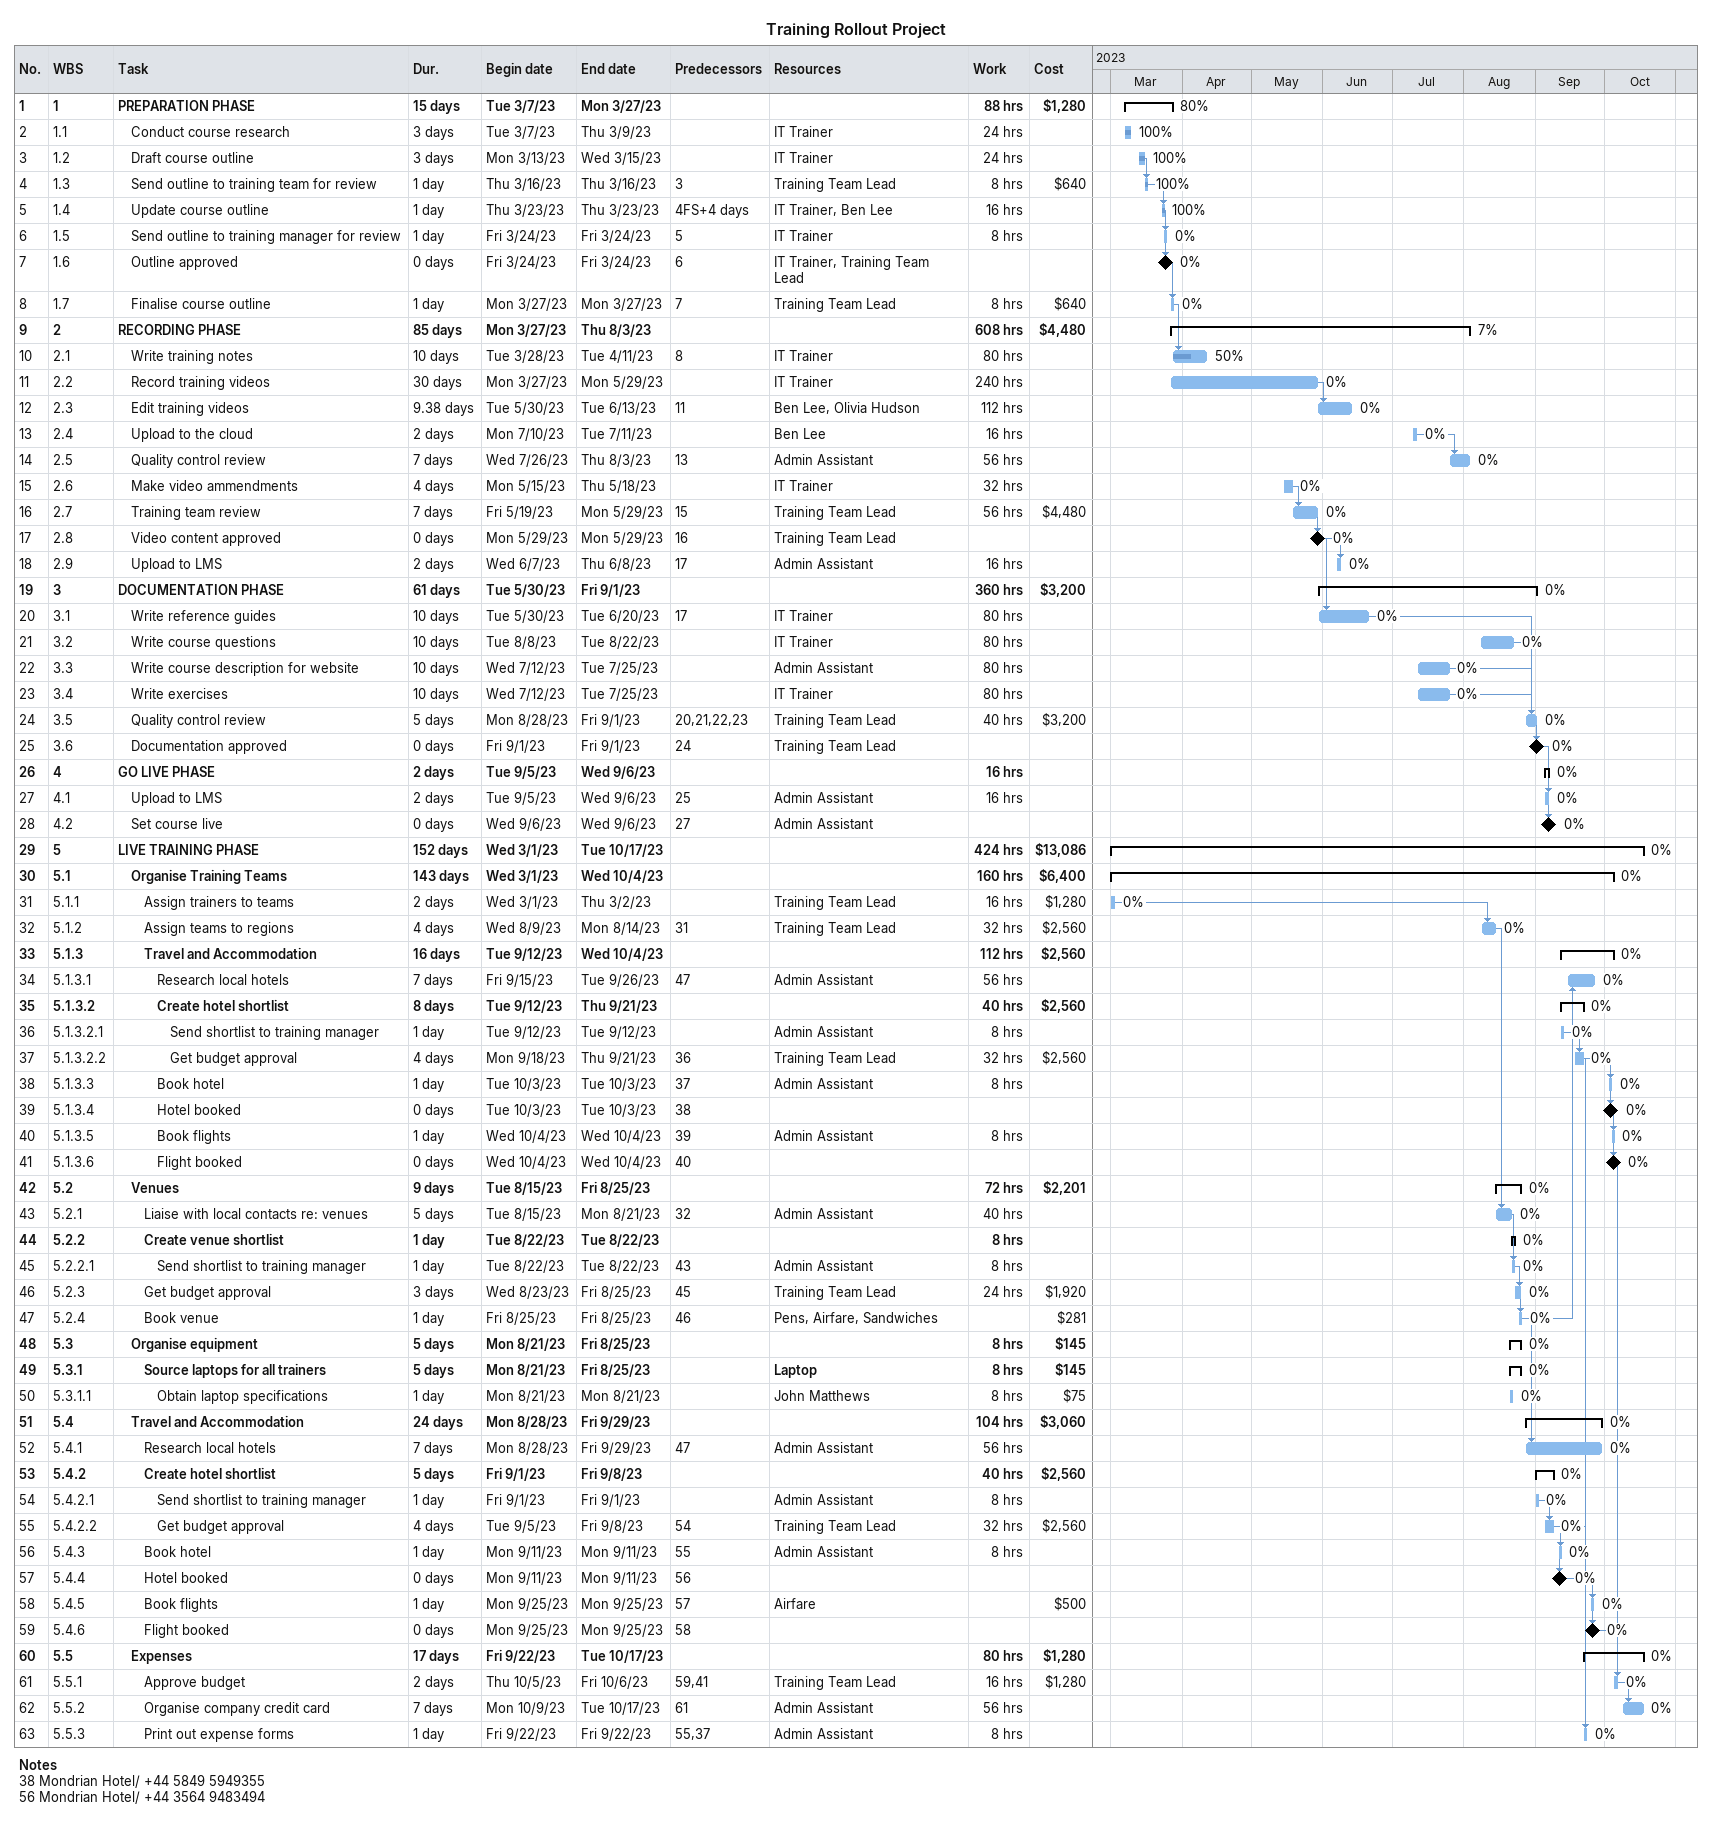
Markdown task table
Training Rollout Project

| ID | WBS | Task | Duration | Start | Finish | Predecessors | Resources | % complete | Work (h) | Cost ($) |
|---|---|---|---|---|---|---|---|---|---|---|
| 1 | 1 | **PREPARATION PHASE** | 15d | 2023-03-07 | 2023-03-27 |  |  | 80 | 88 | 1280 |
| 2 | 1.1 | Conduct course research | 3d | 2023-03-07 | 2023-03-09 |  | IT Trainer | 100 | 24 |  |
| 3 | 1.2 | Draft course outline | 3d | 2023-03-13 | 2023-03-15 |  | IT Trainer | 100 | 24 |  |
| 4 | 1.3 | Send outline to training team for review | 1d | 2023-03-16 | 2023-03-16 | 3 | Training Team Lead | 100 | 8 | 640 |
| 5 | 1.4 | Update course outline | 1d | 2023-03-23 | 2023-03-23 | 4FS+4d | IT Trainer, Ben Lee | 100 | 16 |  |
| 6 | 1.5 | Send outline to training manager for review | 1d | 2023-03-24 | 2023-03-24 | 5 | IT Trainer | 0 | 8 |  |
| 7 | 1.6 | Outline approved | 0d | 2023-03-24 | 2023-03-24 | 6 | IT Trainer, Training Team Lead | 0 |  |  |
| 8 | 1.7 | Finalise course outline | 1d | 2023-03-27 | 2023-03-27 | 7 | Training Team Lead | 0 | 8 | 640 |
| 9 | 2 | **RECORDING PHASE** | 85d | 2023-03-27 | 2023-08-03 |  |  | 7 | 608 | 4480 |
| 10 | 2.1 | Write training notes | 10d | 2023-03-28 | 2023-04-11 | 8 | IT Trainer | 50 | 80 |  |
| 11 | 2.2 | Record training videos | 30d | 2023-03-27 | 2023-05-29 |  | IT Trainer | 0 | 240 |  |
| 12 | 2.3 | Edit training videos | 9.38d | 2023-05-30 | 2023-06-13 | 11 | Ben Lee, Olivia Hudson | 0 | 112 |  |
| 13 | 2.4 | Upload to the cloud | 2d | 2023-07-10 | 2023-07-11 |  | Ben Lee | 0 | 16 |  |
| 14 | 2.5 | Quality control review | 7d | 2023-07-26 | 2023-08-03 | 13 | Admin Assistant | 0 | 56 |  |
| 15 | 2.6 | Make video ammendments | 4d | 2023-05-15 | 2023-05-18 |  | IT Trainer | 0 | 32 |  |
| 16 | 2.7 | Training team review | 7d | 2023-05-19 | 2023-05-29 | 15 | Training Team Lead | 0 | 56 | 4480 |
| 17 | 2.8 | Video content approved | 0d | 2023-05-29 | 2023-05-29 | 16 | Training Team Lead | 0 |  |  |
| 18 | 2.9 | Upload to LMS | 2d | 2023-06-07 | 2023-06-08 | 17 | Admin Assistant | 0 | 16 |  |
| 19 | 3 | **DOCUMENTATION PHASE** | 61d | 2023-05-30 | 2023-09-01 |  |  | 0 | 360 | 3200 |
| 20 | 3.1 | Write reference guides | 10d | 2023-05-30 | 2023-06-20 | 17 | IT Trainer | 0 | 80 |  |
| 21 | 3.2 | Write course questions | 10d | 2023-08-08 | 2023-08-22 |  | IT Trainer | 0 | 80 |  |
| 22 | 3.3 | Write course description for website | 10d | 2023-07-12 | 2023-07-25 |  | Admin Assistant | 0 | 80 |  |
| 23 | 3.4 | Write exercises | 10d | 2023-07-12 | 2023-07-25 |  | IT Trainer | 0 | 80 |  |
| 24 | 3.5 | Quality control review | 5d | 2023-08-28 | 2023-09-01 | 20, 21, 22, 23 | Training Team Lead | 0 | 40 | 3200 |
| 25 | 3.6 | Documentation approved | 0d | 2023-09-01 | 2023-09-01 | 24 | Training Team Lead | 0 |  |  |
| 26 | 4 | **GO LIVE PHASE** | 2d | 2023-09-05 | 2023-09-06 |  |  | 0 | 16 |  |
| 27 | 4.1 | Upload to LMS | 2d | 2023-09-05 | 2023-09-06 | 25 | Admin Assistant | 0 | 16 |  |
| 28 | 4.2 | Set course live | 0d | 2023-09-06 | 2023-09-06 | 27 | Admin Assistant | 0 |  |  |
| 29 | 5 | **LIVE TRAINING PHASE** | 152d | 2023-03-01 | 2023-10-17 |  |  | 0 | 424 | 13086 |
| 30 | 5.1 | **Organise Training Teams** | 143d | 2023-03-01 | 2023-10-04 |  |  | 0 | 160 | 6400 |
| 31 | 5.1.1 | Assign trainers to teams | 2d | 2023-03-01 | 2023-03-02 |  | Training Team Lead | 0 | 16 | 1280 |
| 32 | 5.1.2 | Assign teams to regions | 4d | 2023-08-09 | 2023-08-14 | 31 | Training Team Lead | 0 | 32 | 2560 |
| 33 | 5.1.3 | **Travel and Accommodation** | 16d | 2023-09-12 | 2023-10-04 |  |  | 0 | 112 | 2560 |
| 34 | 5.1.3.1 | Research local hotels | 7d | 2023-09-15 | 2023-09-26 | 47 | Admin Assistant | 0 | 56 |  |
| 35 | 5.1.3.2 | **Create hotel shortlist** | 8d | 2023-09-12 | 2023-09-21 |  |  | 0 | 40 | 2560 |
| 36 | 5.1.3.2.1 | Send shortlist to training manager | 1d | 2023-09-12 | 2023-09-12 |  | Admin Assistant | 0 | 8 |  |
| 37 | 5.1.3.2.2 | Get budget approval | 4d | 2023-09-18 | 2023-09-21 | 36 | Training Team Lead | 0 | 32 | 2560 |
| 38 | 5.1.3.3 | Book hotel | 1d | 2023-10-03 | 2023-10-03 | 37 | Admin Assistant | 0 | 8 |  |
| 39 | 5.1.3.4 | Hotel booked | 0d | 2023-10-03 | 2023-10-03 | 38 |  | 0 |  |  |
| 40 | 5.1.3.5 | Book flights | 1d | 2023-10-04 | 2023-10-04 | 39 | Admin Assistant | 0 | 8 |  |
| 41 | 5.1.3.6 | Flight booked | 0d | 2023-10-04 | 2023-10-04 | 40 |  | 0 |  |  |
| 42 | 5.2 | **Venues** | 9d | 2023-08-15 | 2023-08-25 |  |  | 0 | 72 | 2201 |
| 43 | 5.2.1 | Liaise with local contacts re: venues | 5d | 2023-08-15 | 2023-08-21 | 32 | Admin Assistant | 0 | 40 |  |
| 44 | 5.2.2 | **Create venue shortlist** | 1d | 2023-08-22 | 2023-08-22 |  |  | 0 | 8 |  |
| 45 | 5.2.2.1 | Send shortlist to training manager | 1d | 2023-08-22 | 2023-08-22 | 43 | Admin Assistant | 0 | 8 |  |
| 46 | 5.2.3 | Get budget approval | 3d | 2023-08-23 | 2023-08-25 | 45 | Training Team Lead | 0 | 24 | 1920 |
| 47 | 5.2.4 | Book venue | 1d | 2023-08-25 | 2023-08-25 | 46 | Pens, Airfare, Sandwiches | 0 |  | 281 |
| 48 | 5.3 | **Organise equipment** | 5d | 2023-08-21 | 2023-08-25 |  |  | 0 | 8 | 145 |
| 49 | 5.3.1 | **Source laptops for all trainers** | 5d | 2023-08-21 | 2023-08-25 |  | Laptop | 0 | 8 | 145 |
| 50 | 5.3.1.1 | Obtain laptop specifications | 1d | 2023-08-21 | 2023-08-21 |  | John Matthews | 0 | 8 | 75 |
| 51 | 5.4 | **Travel and Accommodation** | 24d | 2023-08-28 | 2023-09-29 |  |  | 0 | 104 | 3060 |
| 52 | 5.4.1 | Research local hotels | 7d | 2023-08-28 | 2023-09-29 | 47 | Admin Assistant | 0 | 56 |  |
| 53 | 5.4.2 | **Create hotel shortlist** | 5d | 2023-09-01 | 2023-09-08 |  |  | 0 | 40 | 2560 |
| 54 | 5.4.2.1 | Send shortlist to training manager | 1d | 2023-09-01 | 2023-09-01 |  | Admin Assistant | 0 | 8 |  |
| 55 | 5.4.2.2 | Get budget approval | 4d | 2023-09-05 | 2023-09-08 | 54 | Training Team Lead | 0 | 32 | 2560 |
| 56 | 5.4.3 | Book hotel | 1d | 2023-09-11 | 2023-09-11 | 55 | Admin Assistant | 0 | 8 |  |
| 57 | 5.4.4 | Hotel booked | 0d | 2023-09-11 | 2023-09-11 | 56 |  | 0 |  |  |
| 58 | 5.4.5 | Book flights | 1d | 2023-09-25 | 2023-09-25 | 57 | Airfare | 0 |  | 500 |
| 59 | 5.4.6 | Flight booked | 0d | 2023-09-25 | 2023-09-25 | 58 |  | 0 |  |  |
| 60 | 5.5 | **Expenses** | 17d | 2023-09-22 | 2023-10-17 |  |  | 0 | 80 | 1280 |
| 61 | 5.5.1 | Approve budget | 2d | 2023-10-05 | 2023-10-06 | 59, 41 | Training Team Lead | 0 | 16 | 1280 |
| 62 | 5.5.2 | Organise company credit card | 7d | 2023-10-09 | 2023-10-17 | 61 | Admin Assistant | 0 | 56 |  |
| 63 | 5.5.3 | Print out expense forms | 1d | 2023-09-22 | 2023-09-22 | 55, 37 | Admin Assistant | 0 | 8 |  |

Notes
- 38: Mondrian Hotel/ +44 5849 5949355
- 56: Mondrian Hotel/ +44 3564 9483494
